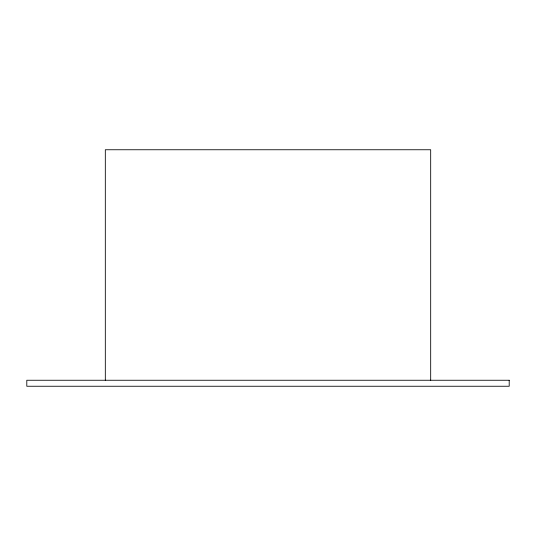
<?xml version="1.0" encoding="UTF-8"?>
<svg xmlns="http://www.w3.org/2000/svg" width="536" height="536" viewBox="0 0 536 536"><rect width="100%" height="100%" fill="white"/><g stroke="black" fill="none" stroke-linecap="round" stroke-linejoin="round"><path stroke-width="0.8" d="M430.683 380.252L430.683 149.752L105.317 149.752L105.317 380.252M509.2 380.252L26.8 380.252L26.8 386.248L509.2 386.248L509.2 380.252"/></g></svg>
